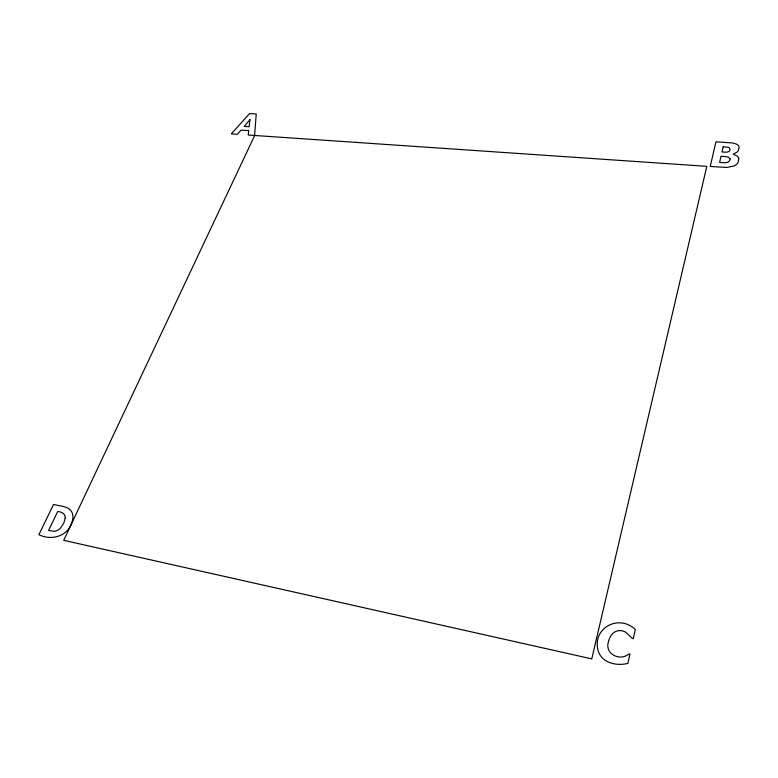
<?xml version="1.0" encoding="UTF-8"?>
<svg xmlns="http://www.w3.org/2000/svg" width="778" height="778" viewBox="0 0 778 778"><rect width="100%" height="100%" fill="white"/><g stroke="black" fill="none" stroke-linecap="round" stroke-linejoin="round"><path stroke-width="1.17" d="M254.601 135.469L256.225 113.996L249.544 113.598L231.29 133.884L237.436 134.302L241.024 130.121L248.727 130.626L248.211 135.041L706.803 166.336L591.766 658.898L63.718 540.331L254.649 135.576M738.76 158.274L738.108 162.33A9.103 6.642 -6.9 0 1 733.994 165.977L726.808 167.464L710.226 166.453L715.945 141.791L733.1 143.035L736.455 144.115A6.516 4.717 -7 0 1 739.1 147.499L738.322 150.669L737.067 152.128L733.197 154.122L737.739 156.427L738.76 158.274M730.134 158.868C730.027 164.032 722.898 162.621 719.601 162.437L721.021 156.213L728.169 156.952L730.134 158.868M249.971 119.686L249.184 126.726L244.195 126.406L249.971 119.686M608.591 641.403C604.039 653.744 619.94 661.757 628.994 653.909L629.927 654.113L627.904 663.371C620.397 665.307 612.14 664.529 605.44 660.493A17.563 16.921 8 0 1 598.438 651.672C591.076 628.692 618.403 613.385 635.305 629.47L633.302 638.67L632.261 638.446L625.794 632.242A11.582 11.116 8.1 0 0 618.238 630.705C612.967 631.522 609.602 636.492 608.591 641.403M65.264 517.895L63.757 523.244L60.431 528.165A8.801 6.545 -44.7 0 1 54.402 531.335L48.567 530.499L57.708 511.486C61.297 511.7 65.585 513.655 65.264 517.895M723.17 146.779L721.984 151.982C724.707 152.011 729.151 153.198 730.202 149.697L728.986 147.45L723.17 146.779M72.451 520.638C68.979 535.721 52.359 541.303 38.9 534.7L53.546 504.416C59.964 506.39 69.855 505.71 72.451 513.509A16.406 12.215 -44.5 0 1 72.451 520.638"/></g></svg>
